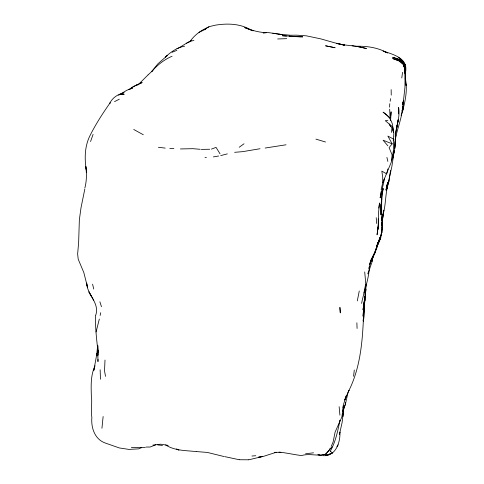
<?xml version="1.0" encoding="UTF-8"?>
<svg xmlns="http://www.w3.org/2000/svg" width="484" height="484" viewBox="0 0 484 484"><rect width="100%" height="100%" fill="white"/><g stroke="black" fill="none" stroke-linecap="round" stroke-linejoin="round"><path stroke-width="0.73" d="M95.663 315.967C95.082 328.4 96.86 340.675 98.089 352.969L97.78 345.6L97.962 361.596L98.01 359.43M366.17 284.211L365.71 291.61M380.775 204.387L380.908 214.866L380.975 206.257L382.348 188.851M105.004 360.054L104.526 370.919L105.518 376.364M378.355 224.467L377.054 234.788L378.179 227.02M392.772 129.621C393.589 122.41 388.954 115.779 383.074 112.155L390.11 117.921L389.674 109.178M395.156 139.622L395.773 136.803L395.319 140.124L395.827 134.885L394.732 148.479L395.119 145.551L395.337 140.136L394.732 148.479L392.814 158.383M364.355 309.984L364.579 304.321L364.131 315.925L363.309 321.66M395.119 145.551L395.337 140.136L395.204 142.665M392.79 129.76L392.887 127.649L393.837 133.735L393.304 140.233M354.3 369.982L353.574 376.28M389.578 107.152L389.765 103.697M364.543 305.089L364.857 299.729L364.216 303.879L364.488 300.939M363.635 313.487L363.218 320.934L365.039 296.377M363.72 312.107L363.895 309.343L363.72 312.259M363.635 313.578C362.631 339.865 360.743 367.138 348.674 391.024L349.043 390.273L344.711 400.014L346.508 395.186L343.707 403.807L341.825 417.123L335.109 432.067L333.119 441.989L331.219 446.429M402.936 105.07L403.166 101.743M101.936 428.267L103.134 416.5M365.989 289.311L363.03 309.754L364.96 296.468M381.61 194.816L381.761 192.729M391.538 132.404L391.852 127.994L389.178 124.001L390.576 126.596M390.848 115.422L391.108 111.81L390.582 120.782M398.55 113.891L398.635 107.46C400.425 117.6 395.737 127.05 395.386 137.026C394.242 137.831 399.947 111.629 396.414 129.688L398.187 119.633L397.461 124.255L397.824 121.526M405.332 72.54C408.998 58.389 393.189 54.39 383.074 51.092L387.545 52.956C377.574 47.384 366.273 45.871 355.038 46.282L359.098 46.694L352.098 45.738M343.942 407.117L342.109 422.496L339.417 434.553L339.919 432.031C340.5 442.376 335.672 456.666 322.997 455.68M343.041 416.421L343.616 409.289L345.195 404.666M402.749 106.371C402.01 117.745 397.394 128.381 395.192 139.483M402.942 104.139L403.13 101.906M405.332 71.995C406.179 66.556 403.378 60.591 398.725 57.578M365.166 294.375L365.299 292.868M401.781 77.96L402.549 72.316M365.299 292.79L365.287 298.374L364.24 303.91M359.267 290.969L357.307 300.909M391.241 95.118L391.151 89.637M402.815 106.468L402.373 110.842L404.951 87.205L405.102 70.507L405.302 79.443L405.725 70.15L405.634 68.559L402.5 60.936L405.193 64.916L402.706 62.091M342.902 408.085L343.138 405.852M378.107 226.7L377.786 229.676L378.179 226.984M95.59 315.647C100.176 302.923 87.084 295.022 86.654 283.079L87.495 287.103L83.841 272.601L78.214 259.236L77.634 254.033L78.644 242.375L79.352 219.815L81.003 207.787L84.839 188.966M372.983 256.169L372.287 261.106L367.967 273.841M380.969 191.858L380.164 197.823L384.647 178.263L382.765 182.716L381.132 189.553M372.287 261.106L372.928 256.429M97.707 345.189L96.643 355.298L96.885 353.665L93.848 370.296L94.549 367.713M345.358 404.013L345.57 402.537M381.67 199.838L381.822 198.779M97.998 353.822L97.689 355.897L98.016 353.713M369.334 266.726C368.965 279.443 363.914 291.053 361.608 303.395M378.748 208.084L379.529 202.996L378.494 213.226L378.282 226.736L378.258 218.901M364.216 303.898L364.857 299.729M393.226 140.445L393.45 139.047L387.872 136.089L392.167 143.845L389.094 147.608L392.082 154.868L391.629 161.341L382.765 182.716L382.693 177.132L381.84 171.106L386.692 173.907L387.872 168.958M369.334 266.509L369.008 268.535L371.403 259.218L370.429 261.699M391.84 160.271L393.474 150.137L393.45 139.047M402.882 104.151L403.474 100.539M390.164 101.277L390.6 98.639M390.527 170.489L389.027 180.792L386.353 190.327L389.027 180.792M402.984 103.461L403.233 102.003M402.47 108.265L402.676 107M387.69 182.395L385.966 190.097L387.714 182.625L386.843 186.255L388.731 180.623L391.822 166.768L394.272 150.597L392.851 157.687M381.61 225.58L383.782 210.171L382.336 221.224L383.074 213.91L382.632 215.864C385.863 206.105 385.204 195.705 387.624 185.802L386.353 190.327M365.13 294.556L365.444 292.953M100.146 315.465L100.733 312.682M402.44 107.853L402.742 106.444M348.117 391.992L345.485 403.94M401.908 111.108L402.144 110.056M377.998 243.319L377.145 247.227L374.326 254.396L378.863 240.699L376.921 245.787L380.406 236.724L376.667 246.108M339.193 423.349L339.919 420.251M99.335 319.023L96.074 331.982M339.919 420.741C337.687 431.184 335.666 441.723 330.324 451.112M363.895 293.002L365.759 283.642L364.718 271.966M380.321 237.505L379.595 240.276L380.339 237.493M84.888 187.925C86.739 180.962 86.739 173.429 85.759 166.357L86.703 172.364C84.476 160.307 84.27 147.699 89.631 136.361C95.433 124.642 102.596 113.522 110.134 102.832L109.735 103.388C112.518 97.502 117.999 94.241 124.122 92.71L122.095 93.678M368.124 273.279L368.687 271.282L368.142 273.2M343.374 410.287L343.646 409.307M90.556 141.552L93.097 134.358M369.54 264.851L370.175 262.866M95.082 365.783C90.562 375.124 91.065 385.536 91.343 395.622C92.377 402.888 90.696 410.184 91.857 417.474C90.956 427.693 94.695 439.266 105.191 442.999L119.33 447.948L128.919 449.406L138.509 448.874L141.54 447.664L145.297 447.531M401.079 115.476L402.64 111.132L403.547 106.117L402.634 110.697C405.616 100.037 407.643 89.05 405.259 78.033M382.148 191.888L383.304 188.566C380.854 199.154 381.834 210.177 381.87 220.958L381.64 216.947C382.904 226.802 382.318 237.154 377.096 245.89L380.872 236.997L376.377 247.675M370.036 263.175L372.777 256.296M378.071 243.047L376.982 245.824L378.512 241.958M378.621 241.655L379.982 238.182M370.617 261.263L375.687 250.609L374.035 255.201L370.345 261.814L373.485 256.096L369.891 263.411M370.435 261.705L375.687 250.609L370.484 261.693M345.292 404.721L342.394 411.261M375.221 250.416L376.086 248.359M330.324 448.027L328.878 450.616L325.575 454.246C317.77 456.521 309.53 453.121 301.556 455.541C293.927 454.7 286.57 452.788 278.947 452.153M336.955 446.575L338.147 444.893M318.079 454.682L320.735 455.408L325.659 454.143L332.133 446.956M189.68 41.969C194.374 35.048 201.102 30.044 208.967 27.001M184.646 46.18C177.186 47.511 170.664 51.97 165.316 57.172L167.282 55.575L157.814 63.912L151.752 71.487C157.373 65.001 164.137 59.623 172.074 56.241M204.799 29.463L208.592 26.783L215.386 25.168C227.655 23.196 240.36 23.553 251.311 30.147M148.098 74.863L152.896 70.422M147.959 74.996L138.509 84.385L142.145 82.552L136.621 84.906L131.817 87.665M239.211 147.251L244.009 143.778M186.461 43.288L191.259 40.571M118.574 95.245L126.772 90.29L132.543 88.082L128.919 89.504L133.711 86.321L138.509 84.621M176.872 48.793C182.758 46.258 187.368 41.358 193.927 40.468M114.533 101.658L119.33 99.166M199.033 32.337L205.646 29.185M330.191 451.372L332.641 452.788L327.299 455.244L325.659 454.143M172.074 52.314L176.872 50.336M325.532 455.662L332.641 452.788M155.781 444.814L150.058 447.047L146.047 447.041M211.417 149.102L216.058 147.378L220.032 153.809M136.621 84.906L137.88 84.555M276.207 452.292L263.187 456.46L258.396 457.223L262.413 456.545L248.855 459.788M220.704 155.594L227.323 153.882M286.032 144.789L265.165 148.043M213.371 156.901L218.629 156.017M387.872 120.292L385.3 120.697L392.669 126.893M260.017 148.733L242.653 151.655L234.625 152.315M313.511 452.818L305.579 453.78M152.896 445.08L160.664 444.197L168.208 445.377M251.922 456.025L255.8 455.722M205.016 157.609L206.414 157.53M277.653 38.968L286.679 38.647M201.338 149.387L209.717 149.254M274.331 452.346L280.932 452.286M180.417 148.945L192.947 148.691L200.213 149.302M239.253 459.733L248.734 459.8M294.018 36.59L302.766 36.857L282.372 35.737L286.51 36.076M292.596 36.524L300.522 36.754M141.54 447.664L131.358 447.325M165.57 444.929C174.948 450.852 185.457 450.416 196.056 451.566M196.256 451.566L207.333 452.425L224.074 456.557M169.799 148.358L173.853 148.642M289.323 36.294L291.435 36.463L289.299 36.258M253.186 30.855L244.716 27.624C251.74 30.311 259.115 32.561 266.696 32.646L263.187 32.9L267.985 32.519L278.905 34.158L290.364 35.235L296.759 35.169L306.348 35.834L320.735 38.865L335.122 42.949L344.711 45.091L336.773 43.512L343.894 44.933L339.919 44.413L354.3 46.034M157.693 444.953L162.485 445.425M289.22 36.264L291.961 36.542M158.377 147.299L165.213 148.098M278.905 34.158L282.372 34.697L272.782 33.184M224.824 456.642L239.126 459.709M317.994 454.651L320.735 455.408M315.937 139.126L325.532 142.012M392.167 143.845L383.074 140.191L387.872 145.823M133.711 129.458L143.306 134.752M176.509 448.892L178.929 450.265M400.183 62.273L402.258 63.549M399.633 60.712L397.461 58.673L392.669 57.275L402.258 60.802L397.461 58.673L402.258 62.496L404.515 65.31L405.61 74.082L404.515 65.31L401.26 62.242M91.137 296.069L88.881 291.84L93.624 300.171M392.681 130.492L393.734 132.441L392.669 128.925M99.873 301.786L101.471 306.717M386.91 157.421L387.872 161.426M92.589 284.162L93.739 289.033M339.919 415.157L339.133 406.699M405.326 81.306L405.592 82.691M405.858 84.071L406.13 85.456L405.435 81.391L405.471 82.752M404.098 67.173L403.85 65.691L402.258 62.496L396.898 58.631L402.258 62.496L405.017 68.208L403.85 65.691L404.691 68.014L405.193 73.846L404.83 71.62M376.219 217.697L376.697 223.511M97.98 350.531L98.089 352.969M100.146 369.77L100.472 379.281M356.871 322.81L357.083 328.467M363.466 310.008L363.091 316.252L363.871 304.726L364.694 299.638L363.466 310.008M382.215 226.694L381.592 233.584L382.215 226.694M381.864 232.03L379.498 240.33L381.864 232.03M381.761 231.969L381.229 234.038L381.761 231.969M123.722 94.525L119.33 94.562L124.122 94.531L123.722 94.525M359.098 46.821L358.087 46.645L366.455 48.521L359.098 46.821M329.029 46.482L325.532 45.798L335.122 47.753L329.029 46.482M397.461 60.276L392.669 58.534L401.188 61.692L397.461 60.276M340.288 312.803L339.919 307.485L340.288 312.803M382.209 227.692L381.973 222.295L382.209 227.692"/></g></svg>
